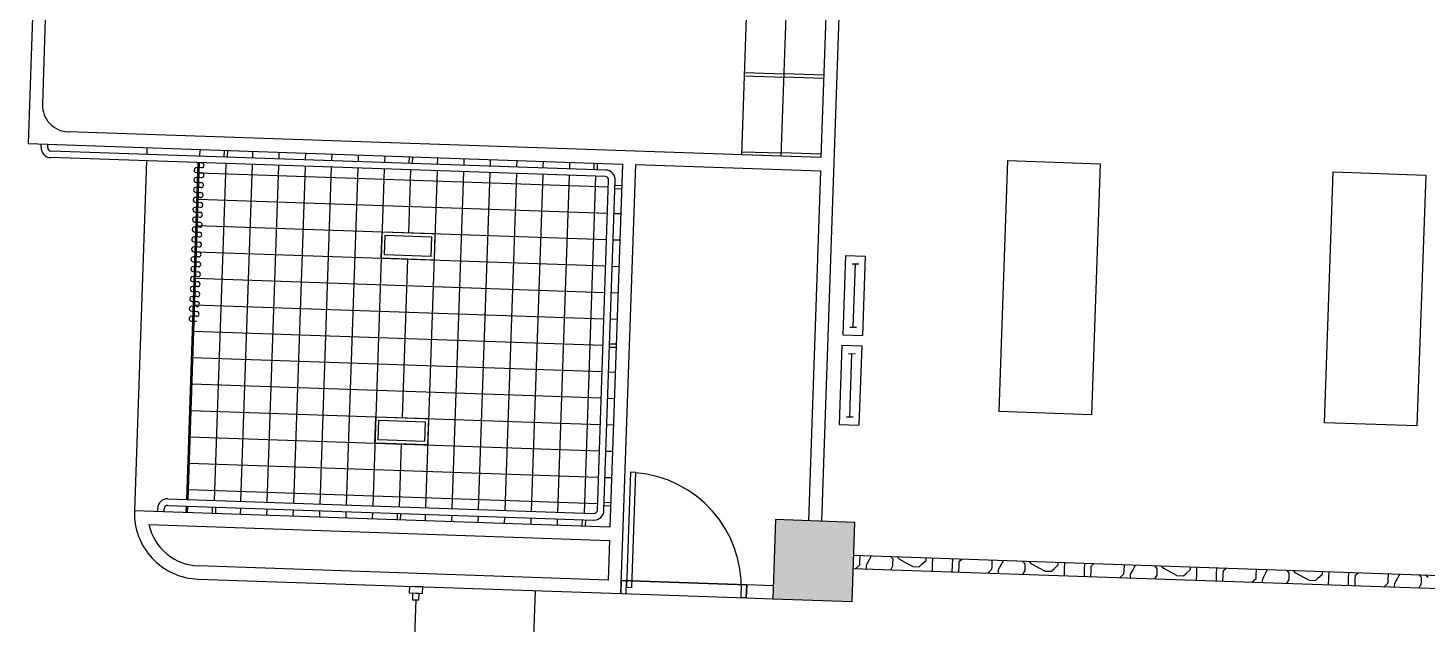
# Model space of a CAD drawing. Extents: x -28 to 149, y -33 to 76.
# Drawn here: x 102.55 to 113.15, y 9.85 to 14.36 of the extents above; entities that cross this region are included whole.
import ezdxf

# ---------------------------------------------------------------- set-up
doc = ezdxf.new("R2010")
doc.units = 0
doc.layers.add('arq-proyección edificios anexos', color=250, linetype='Continuous')

# ---------------------------------------------------------------- blocks, each defined once
blk = doc.blocks.new('Torre Sur')
blk.add_hatch(color=256).paths.add_polyline_path([(33.727, 11.849), (33.127, 11.87), (33.106, 11.27), (33.706, 11.25)])
for p, q in [((32.872, 14.63), (32.968, 17.444)), ((33.171, 14.62), (33.263, 17.293)), ((33.562, 17.258), (33.471, 14.61)), ((33.562, 17.258), (33.471, 14.61)), ((33.477, 11.858), (33.658, 17.122)), ((27.529, 16.405), (27.471, 14.716)), ((27.582, 15.012), (27.629, 16.401)), ((32.893, 15.255), (33.193, 15.245)), ((32.892, 15.23), (33.192, 15.22)), ((33.492, 15.209), (33.192, 15.22)), ((33.493, 15.234), (33.193, 15.245)), ((33.471, 14.61), (27.775, 14.805)), ((27.471, 14.716), (31.969, 14.561)), ((27.57, 14.687), (27.571, 14.712)), ((27.62, 14.686), (27.621, 14.711)), ((31.842, 14.516), (27.644, 14.66)), ((28.371, 14.685), (28.369, 14.635)), ((28.771, 14.671), (28.769, 14.621)), ((28.956, 14.615), (28.958, 14.665)), ((28.981, 14.614), (28.983, 14.664)), ((29.17, 14.657), (29.169, 14.607)), ((29.37, 14.651), (29.368, 14.601)), ((29.57, 14.644), (29.568, 14.594)), ((29.77, 14.637), (29.768, 14.587)), ((29.97, 14.63), (29.968, 14.58)), ((30.17, 14.623), (30.168, 14.573)), ((32.872, 14.655), (33.172, 14.645)), ((33.471, 14.61), (32.872, 14.63)), ((33.472, 14.635), (33.172, 14.645)), ((31.84, 14.466), (27.643, 14.61)), ((28.367, 14.585), (28.276, 11.936)), ((28.757, 14.572), (28.67, 12.023)), ((28.767, 14.571), (28.68, 12.023)), ((28.726, 13.372), (28.767, 14.571)), ((28.785, 14.533), (28.747, 14.534)), ((28.748, 14.572), (28.786, 14.571)), ((28.967, 14.564), (28.879, 12.016)), ((29.167, 14.557), (29.079, 12.009)), ((29.367, 14.551), (29.279, 12.002)), ((29.567, 14.544), (29.479, 11.995)), ((29.766, 14.537), (29.679, 11.988)), ((29.966, 14.53), (29.879, 11.982)), ((30.166, 14.523), (30.079, 11.975)), ((30.366, 14.516), (30.35, 14.042)), ((30.355, 14.567), (30.357, 14.617)), ((30.38, 14.566), (30.382, 14.616)), ((30.569, 14.609), (30.568, 14.559)), ((30.769, 14.602), (30.768, 14.553)), ((30.969, 14.596), (30.968, 14.546)), ((31.169, 14.589), (31.167, 14.539)), ((31.369, 14.582), (31.367, 14.532)), ((31.569, 14.575), (31.567, 14.525)), ((31.755, 14.519), (31.756, 14.569)), ((31.78, 14.518), (31.781, 14.568)), ((31.969, 14.561), (31.874, 11.813)), ((31.957, 11.31), (32.069, 14.558)), ((32.069, 14.558), (33.468, 14.51)), ((34.819, 12.688), (34.885, 14.587)), ((34.885, 14.587), (35.584, 14.563)), ((35.584, 14.563), (35.519, 12.664)), ((28.743, 14.422), (28.781, 14.421)), ((28.782, 14.458), (28.744, 14.459)), ((28.746, 14.497), (28.783, 14.496)), ((28.765, 14.496), (31.863, 14.39)), ((30.566, 14.509), (30.478, 11.961)), ((30.766, 14.503), (30.678, 11.954)), ((30.966, 14.496), (30.878, 11.947)), ((31.166, 14.489), (31.078, 11.94)), ((31.366, 14.482), (31.278, 11.933)), ((31.565, 14.475), (31.478, 11.927)), ((31.765, 14.468), (31.678, 11.92)), ((31.779, 11.941), (31.864, 14.44)), ((31.829, 11.94), (31.914, 14.438)), ((33.468, 14.51), (33.377, 11.861)), ((37.282, 12.603), (37.347, 14.502)), ((37.347, 14.502), (38.047, 14.478)), ((38.047, 14.478), (37.981, 12.579)), ((28.777, 14.308), (28.739, 14.309)), ((28.741, 14.347), (28.778, 14.346)), ((28.779, 14.383), (28.742, 14.384)), ((31.912, 14.376), (31.962, 14.374)), ((31.913, 14.401), (31.963, 14.399)), ((28.735, 14.197), (28.773, 14.196)), ((28.774, 14.233), (28.737, 14.235)), ((28.738, 14.272), (28.776, 14.271)), ((28.758, 14.296), (31.856, 14.19)), ((28.733, 14.122), (28.77, 14.121)), ((28.772, 14.158), (28.734, 14.16)), ((28.751, 14.096), (31.849, 13.99)), ((31.906, 14.188), (31.956, 14.187)), ((28.767, 14.008), (28.729, 14.01)), ((28.73, 14.047), (28.768, 14.046)), ((28.769, 14.083), (28.732, 14.085)), ((30.143, 13.849), (30.15, 14.048)), ((30.15, 14.048), (30.55, 14.035)), ((30.169, 13.873), (30.174, 14.023)), ((30.174, 14.023), (30.524, 14.011)), ((30.524, 14.011), (30.519, 13.861)), ((30.55, 14.035), (30.543, 13.835)), ((31.899, 13.988), (31.949, 13.987)), ((28.725, 13.897), (28.763, 13.896)), ((28.764, 13.933), (28.726, 13.935)), ((28.728, 13.972), (28.765, 13.971)), ((28.744, 13.897), (31.842, 13.79)), ((28.759, 13.784), (28.721, 13.785)), ((28.723, 13.822), (28.76, 13.821)), ((28.761, 13.858), (28.724, 13.86)), ((30.543, 13.835), (30.143, 13.849)), ((30.519, 13.861), (30.169, 13.873)), ((30.343, 13.842), (30.302, 12.642)), ((31.892, 13.788), (31.942, 13.787)), ((33.656, 13.869), (33.636, 13.269)), ((33.656, 13.869), (33.806, 13.863)), ((33.706, 13.806), (33.757, 13.805)), ((33.729, 13.806), (33.713, 13.327)), ((33.806, 13.863), (33.786, 13.264)), ((28.717, 13.672), (28.755, 13.671)), ((28.756, 13.709), (28.719, 13.71)), ((28.72, 13.747), (28.758, 13.746)), ((28.737, 13.697), (31.835, 13.59)), ((28.751, 13.559), (28.714, 13.56)), ((28.715, 13.597), (28.752, 13.596)), ((28.754, 13.634), (28.716, 13.635)), ((31.885, 13.589), (31.935, 13.587)), ((28.748, 13.484), (28.711, 13.485)), ((28.712, 13.522), (28.75, 13.521)), ((28.73, 13.497), (31.828, 13.39)), ((28.707, 13.373), (28.745, 13.371)), ((28.746, 13.409), (28.708, 13.41)), ((28.71, 13.448), (28.747, 13.446)), ((31.878, 13.389), (31.928, 13.387)), ((28.723, 13.297), (31.821, 13.191)), ((33.636, 13.269), (33.786, 13.264)), ((33.69, 13.328), (33.741, 13.326)), ((31.871, 13.176), (31.921, 13.175)), ((31.872, 13.201), (31.922, 13.2)), ((33.629, 13.19), (33.609, 12.591)), ((33.629, 13.19), (33.779, 13.185)), ((33.779, 13.185), (33.758, 12.586)), ((28.716, 13.097), (31.815, 12.991)), ((33.679, 13.128), (33.73, 13.126)), ((33.702, 13.127), (33.686, 12.649)), ((31.865, 12.989), (31.915, 12.987)), ((28.71, 12.897), (31.808, 12.791)), ((31.858, 12.789), (31.908, 12.787)), ((28.703, 12.697), (31.801, 12.591)), ((30.095, 12.449), (30.102, 12.649)), ((30.102, 12.649), (30.502, 12.636)), ((30.121, 12.473), (30.126, 12.623)), ((30.126, 12.623), (30.476, 12.611)), ((30.476, 12.611), (30.471, 12.461)), ((30.502, 12.636), (30.495, 12.436)), ((33.663, 12.649), (33.714, 12.648)), ((35.519, 12.664), (34.819, 12.688)), ((31.851, 12.589), (31.901, 12.587)), ((33.609, 12.591), (33.758, 12.586)), ((37.981, 12.579), (37.282, 12.603)), ((28.696, 12.497), (31.794, 12.391)), ((30.495, 12.436), (30.095, 12.449)), ((30.471, 12.461), (30.121, 12.473)), ((30.295, 12.443), (30.279, 11.968)), ((28.689, 12.298), (31.787, 12.191)), ((31.844, 12.389), (31.894, 12.388)), ((31.837, 12.189), (31.887, 12.188)), ((32.029, 12.229), (31.999, 11.358)), ((32.069, 12.227), (32.029, 12.229)), ((32.039, 11.357), (32.069, 12.227)), ((28.682, 12.098), (31.78, 11.991)), ((28.528, 11.978), (31.751, 11.867)), ((28.53, 12.028), (31.753, 11.917)), ((28.668, 11.973), (28.666, 11.923)), ((28.678, 11.973), (28.676, 11.923)), ((31.83, 11.977), (31.88, 11.975)), ((31.831, 12.002), (31.881, 12)), ((31.874, 11.813), (28.276, 11.936)), ((28.451, 11.93), (28.452, 11.955)), ((28.501, 11.929), (28.502, 11.954)), ((28.865, 11.966), (28.864, 11.916)), ((28.89, 11.965), (28.889, 11.915)), ((29.078, 11.959), (29.076, 11.909)), ((29.277, 11.952), (29.276, 11.902)), ((29.477, 11.945), (29.476, 11.895)), ((29.677, 11.938), (29.676, 11.888)), ((29.877, 11.932), (29.875, 11.882)), ((30.077, 11.925), (30.075, 11.875)), ((30.264, 11.918), (30.263, 11.868)), ((30.289, 11.917), (30.288, 11.867)), ((30.477, 11.911), (30.475, 11.861)), ((30.677, 11.904), (30.675, 11.854)), ((30.877, 11.897), (30.875, 11.847)), ((31.076, 11.89), (31.075, 11.84)), ((31.276, 11.883), (31.275, 11.834)), ((31.476, 11.877), (31.474, 11.827)), ((31.664, 11.87), (31.662, 11.82)), ((31.689, 11.869), (31.687, 11.819)), ((33.127, 11.87), (33.106, 11.27)), ((33.727, 11.849), (33.127, 11.87)), ((28.386, 11.833), (31.871, 11.713)), ((33.706, 11.25), (33.727, 11.849)), ((31.871, 11.713), (31.861, 11.413)), ((33.718, 11.6), (39.744, 11.393)), ((33.766, 11.548), (33.768, 11.598)), ((33.766, 11.528), (33.766, 11.548)), ((33.826, 11.546), (33.853, 11.595)), ((34.017, 11.57), (33.998, 11.59)), ((34.016, 11.539), (34.017, 11.57)), ((34.067, 11.568), (34.048, 11.588)), ((34.127, 11.535), (34.067, 11.568)), ((34.235, 11.532), (34.267, 11.561)), ((34.267, 11.561), (34.268, 11.581)), ((34.316, 11.529), (34.318, 11.579)), ((34.466, 11.524), (34.468, 11.574)), ((34.516, 11.522), (34.517, 11.553)), ((34.517, 11.553), (34.537, 11.571)), ((34.766, 11.514), (34.767, 11.563)), ((34.825, 11.511), (34.852, 11.561)), ((35.017, 11.535), (34.998, 11.556)), ((35.067, 11.534), (35.048, 11.554)), ((31.861, 11.413), (28.762, 11.52)), ((33.715, 11.5), (39.74, 11.293)), ((33.734, 11.499), (33.766, 11.528)), ((33.815, 11.496), (33.816, 11.527)), ((33.816, 11.527), (33.826, 11.546)), ((33.999, 11.49), (34.015, 11.52)), ((34.015, 11.52), (34.016, 11.539)), ((34.165, 11.515), (34.127, 11.535)), ((34.165, 11.515), (34.215, 11.513)), ((34.215, 11.513), (34.235, 11.532)), ((34.314, 11.479), (34.316, 11.529)), ((34.464, 11.474), (34.466, 11.524)), ((34.514, 11.472), (34.516, 11.522)), ((34.733, 11.465), (34.765, 11.494)), ((34.765, 11.494), (34.766, 11.514)), ((34.814, 11.462), (34.815, 11.492)), ((34.815, 11.492), (34.825, 11.511)), ((34.999, 11.455), (35.015, 11.485)), ((35.015, 11.485), (35.016, 11.505)), ((35.016, 11.505), (35.017, 11.535)), ((35.126, 11.501), (35.067, 11.534)), ((35.165, 11.48), (35.126, 11.501)), ((35.165, 11.48), (35.215, 11.479)), ((35.215, 11.479), (35.235, 11.497)), ((35.235, 11.497), (35.266, 11.527)), ((35.266, 11.527), (35.267, 11.546)), ((35.314, 11.445), (35.315, 11.495)), ((35.315, 11.495), (35.317, 11.545)), ((35.464, 11.44), (35.465, 11.489)), ((35.465, 11.489), (35.467, 11.539)), ((35.514, 11.438), (35.515, 11.488)), ((35.515, 11.488), (35.516, 11.518)), ((35.516, 11.518), (35.536, 11.537)), ((35.733, 11.43), (35.764, 11.46)), ((35.764, 11.46), (35.765, 11.479)), ((35.765, 11.479), (35.767, 11.529)), ((35.813, 11.427), (35.814, 11.458)), ((35.814, 11.458), (35.825, 11.477)), ((35.825, 11.477), (35.851, 11.526)), ((36.016, 11.501), (35.997, 11.521)), ((35.998, 11.421), (36.014, 11.451)), ((36.014, 11.451), (36.015, 11.471)), ((36.015, 11.471), (36.016, 11.501)), ((36.066, 11.499), (36.047, 11.52)), ((36.126, 11.467), (36.066, 11.499)), ((36.164, 11.446), (36.126, 11.467)), ((36.164, 11.446), (36.214, 11.444)), ((36.214, 11.444), (36.234, 11.463)), ((36.234, 11.463), (36.266, 11.492)), ((36.266, 11.492), (36.267, 11.512)), ((36.313, 11.41), (36.315, 11.46)), ((36.315, 11.46), (36.316, 11.51)), ((36.463, 11.405), (36.465, 11.455)), ((36.465, 11.455), (36.466, 11.505)), ((36.513, 11.403), (36.515, 11.453)), ((36.515, 11.453), (36.516, 11.484)), ((36.516, 11.484), (36.536, 11.503)), ((36.764, 11.445), (36.766, 11.495)), ((36.764, 11.425), (36.764, 11.445)), ((36.814, 11.424), (36.824, 11.443)), ((36.824, 11.443), (36.851, 11.492)), ((37.015, 11.467), (36.997, 11.487)), ((37.014, 11.436), (37.015, 11.467)), ((37.065, 11.465), (37.047, 11.485)), ((37.125, 11.432), (37.065, 11.465)), ((37.234, 11.429), (37.265, 11.458)), ((37.265, 11.458), (37.266, 11.478)), ((37.314, 11.426), (37.316, 11.476)), ((37.464, 11.421), (37.466, 11.471)), ((37.514, 11.419), (37.515, 11.45)), ((37.515, 11.45), (37.535, 11.468)), ((37.764, 11.411), (37.766, 11.461)), ((37.824, 11.408), (37.85, 11.458)), ((38.015, 11.432), (37.996, 11.453)), ((38.065, 11.431), (38.046, 11.451)), ((28.759, 11.42), (31.957, 11.31)), ((30.358, 11.365), (30.356, 11.315)), ((30.458, 11.361), (30.358, 11.365)), ((30.456, 11.311), (30.458, 11.361)), ((31.96, 11.41), (31.957, 11.31)), ((31.96, 11.41), (31.957, 11.31)), ((31.96, 11.41), (32.91, 11.377)), ((32.91, 11.377), (31.96, 11.41)), ((32, 11.408), (31.96, 11.41)), ((31.997, 11.308), (32, 11.408)), ((31.999, 11.358), (32.039, 11.357)), ((32.866, 11.279), (32.87, 11.378)), ((32.87, 11.378), (32.91, 11.377)), ((32.91, 11.377), (32.906, 11.277)), ((32.906, 11.277), (32.91, 11.377)), ((32.91, 11.377), (32.906, 11.277)), ((33.11, 11.37), (32.91, 11.377)), ((36.732, 11.396), (36.764, 11.425)), ((36.813, 11.393), (36.814, 11.424)), ((36.997, 11.387), (37.014, 11.417)), ((37.014, 11.417), (37.014, 11.436)), ((37.164, 11.412), (37.125, 11.432)), ((37.164, 11.412), (37.214, 11.41)), ((37.214, 11.41), (37.234, 11.429)), ((37.312, 11.376), (37.314, 11.426)), ((37.462, 11.371), (37.464, 11.421)), ((37.512, 11.369), (37.514, 11.419)), ((37.732, 11.362), (37.763, 11.391)), ((37.763, 11.391), (37.764, 11.411)), ((37.812, 11.359), (37.813, 11.389)), ((37.813, 11.389), (37.824, 11.408)), ((37.997, 11.353), (38.013, 11.382)), ((38.013, 11.382), (38.014, 11.402)), ((38.014, 11.402), (38.015, 11.432)), ((30.356, 11.315), (30.456, 11.311)), ((30.405, 11.263), (30.37, 10.264)), ((30.381, 11.314), (30.38, 11.264)), ((30.38, 11.264), (30.429, 11.262)), ((30.431, 11.312), (30.381, 11.314)), ((30.429, 11.262), (30.431, 11.312)), ((31.308, 11.332), (31.109, 5.535)), ((31.957, 11.31), (32.906, 11.277)), ((31.957, 11.31), (31.997, 11.308)), ((32.906, 11.277), (32.866, 11.279)), ((32.906, 11.277), (33.106, 11.27)), ((33.106, 11.27), (33.706, 11.25))]:
    blk.add_line(p, q)
for centre, radius, start, end in [((27.781, 15.005), 0.2, 178.033, 268.033), ((27.645, 14.685), 0.075, 178.033, 268.033), ((27.645, 14.685), 0.025, 178.033, 268.033), ((28.746, 14.516), 0.0188, 88.033, 268.033), ((28.785, 14.552), 0.0187, 268.033, 88.033), ((31.839, 14.441), 0.075, 358.033, 88.033), ((28.744, 14.441), 0.0188, 88.033, 268.033), ((28.78, 14.402), 0.0188, 268.033, 88.033), ((28.783, 14.477), 0.0188, 268.033, 88.033), ((31.839, 14.441), 0.025, 358.033, 88.033), ((28.739, 14.291), 0.0188, 88.033, 268.033), ((28.741, 14.366), 0.0187, 88.033, 268.033), ((28.777, 14.327), 0.0188, 268.033, 88.033), ((28.736, 14.216), 0.0188, 88.033, 268.033), ((28.772, 14.177), 0.0187, 268.033, 88.033), ((28.775, 14.252), 0.0188, 268.033, 88.033), ((28.734, 14.141), 0.0188, 88.033, 268.033), ((28.77, 14.102), 0.0188, 268.033, 88.033), ((28.728, 13.991), 0.0187, 88.033, 268.033), ((28.731, 14.066), 0.0188, 88.033, 268.033), ((28.767, 14.027), 0.0188, 268.033, 88.033), ((28.726, 13.916), 0.0188, 88.033, 268.033), ((28.762, 13.877), 0.0188, 268.033, 88.033), ((28.765, 13.952), 0.0188, 268.033, 88.033), ((28.721, 13.766), 0.0188, 88.033, 268.033), ((28.723, 13.841), 0.0188, 88.033, 268.033), ((28.759, 13.802), 0.0187, 268.033, 88.033), ((28.718, 13.691), 0.0188, 88.033, 268.033), ((28.754, 13.652), 0.0188, 268.033, 88.033), ((28.757, 13.727), 0.0188, 268.033, 88.033), ((28.713, 13.541), 0.0188, 88.033, 268.033), ((28.716, 13.616), 0.0187, 88.033, 268.033), ((28.752, 13.577), 0.0188, 268.033, 88.033), ((28.71, 13.466), 0.0188, 88.033, 268.033), ((28.749, 13.502), 0.0188, 268.033, 88.033), ((28.708, 13.391), 0.0187, 88.033, 268.033), ((28.747, 13.427), 0.0187, 268.033, 88.033), ((31.999, 11.358), 0.87, 358.033, 85.3888), ((28.527, 11.953), 0.075, 88.033, 178.033), ((28.527, 11.953), 0.025, 88.033, 178.033), ((28.776, 11.919), 0.5, 178.033, 268.033), ((31.754, 11.942), 0.075, 268.033, 358.033), ((31.754, 11.942), 0.025, 268.033, 358.033), ((28.776, 11.919), 0.4, 192.5105, 268.033)]:
    blk.add_arc(centre, radius, start, end)

msp = doc.modelspace()

# ---------------------------------------------------------------- block references
at = {"layer": 'arq-proyección edificios anexos', "lineweight": 0}
msp.add_blockref('Torre Sur', (75.083, -1.228), dxfattribs=at)

doc.saveas('drawing.dxf')
